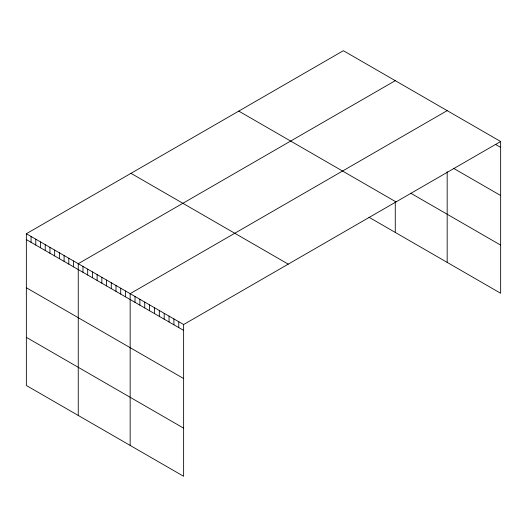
<?xml version="1.0" encoding="UTF-8"?>
<svg xmlns="http://www.w3.org/2000/svg" width="527" height="527" viewBox="0 0 527 527"><rect width="100%" height="100%" fill="white"/><g stroke="black" fill="none" stroke-linecap="round" stroke-linejoin="round"><path stroke-width="0.79" d="M26.35 233.731L183.627 324.54L183.627 476.296L26.35 385.494L26.35 233.731L343.373 50.704L500.65 141.506L500.65 293.269L368.986 217.249M395.27 80.671L78.253 263.698L78.253 415.46M447.173 110.63L130.156 293.664L130.156 445.427M183.627 324.54L500.65 141.506M495.788 144.563L500.65 147.369M453.424 168.251L500.65 195.517M410.777 193.231L500.65 245.121M238.751 111.105L396.034 201.907M130.966 173.33L288.249 264.139M26.35 239.594L183.627 330.403M26.35 287.742L183.627 378.544M26.35 337.346L183.627 428.155M447.173 171.73L447.173 262.393M395.27 201.861L395.27 232.427M178.765 321.727L178.765 327.596M173.903 318.921L173.903 324.79M169.048 316.114L169.048 321.977M164.187 313.308L164.187 319.171M159.325 310.502L159.325 316.365M154.464 307.696L154.464 313.558M149.602 304.889L149.602 310.752M144.741 302.083L144.741 307.946M139.879 299.277L139.879 305.14M135.017 296.47L135.017 302.333M125.439 290.937L125.439 296.8M120.716 288.216L120.716 294.079M115.999 285.489L115.999 291.352M111.283 282.768L111.283 288.631M106.559 280.041L106.559 285.904M101.843 277.321L101.843 283.183M97.126 274.593L97.126 280.456M92.409 271.873L92.409 277.736M87.686 269.145L87.686 275.008M82.97 266.425L82.97 272.288M73.536 260.97L73.536 266.84M68.813 258.25L68.813 264.113M64.096 255.523L64.096 261.392M59.38 252.802L59.38 258.665M54.663 250.075L54.663 255.944M49.94 247.354L49.94 253.217M45.223 244.627L45.223 250.49M40.507 241.906L40.507 247.769M35.79 239.179L35.79 245.042M31.067 236.458L31.067 242.321"/></g></svg>
